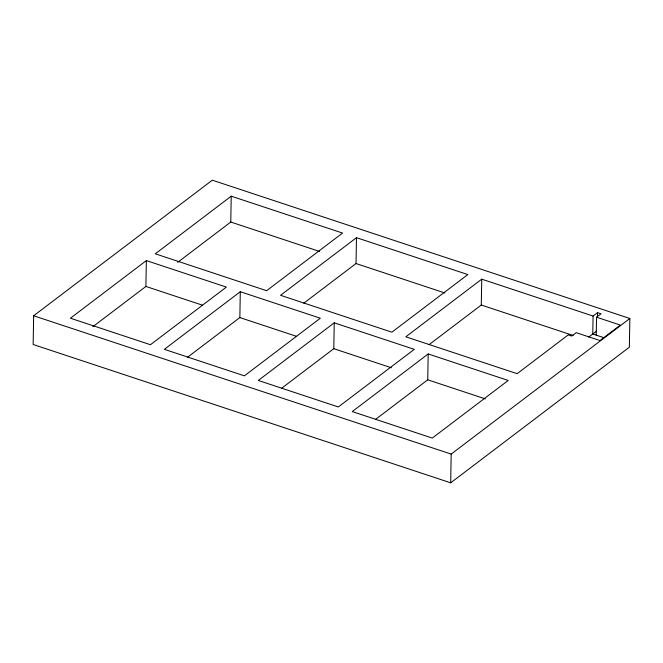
<?xml version="1.0" encoding="UTF-8"?>
<svg xmlns="http://www.w3.org/2000/svg" width="663" height="663" viewBox="0 0 663 663"><rect width="100%" height="100%" fill="white"/><g stroke="black" fill="none" stroke-linecap="round" stroke-linejoin="round"><path stroke-width="0.99" d="M33.656 315.77L33.15 344.503L450.683 482.821L629.344 347.23L629.85 318.497L212.317 180.179L33.656 315.77L451.18 454.089L629.85 318.497M92.828 326.726L145.901 286.449L146.357 260.592L226.381 287.096L150.443 344.727L70.419 318.215L146.357 260.592M177.701 262.316L230.774 222.039L231.221 196.182L342.564 233.069L266.625 290.692L155.291 253.813L231.221 196.182M187.588 357.224L239.849 317.569L240.296 291.712L320.328 318.223L244.39 375.846L164.366 349.335L240.296 291.712M281.535 388.344L333.796 348.688L334.243 322.831L414.267 349.343L338.337 406.966L258.305 380.454L334.243 322.831M303.77 303.19L356.031 263.534L356.479 237.677L467.821 274.565L391.891 332.188L280.548 295.3L356.479 237.677M375.482 419.464L427.734 379.808L428.19 353.951L508.214 380.463L432.276 438.086L352.252 411.574L428.19 353.951M450.683 482.821L451.18 454.089M429.036 344.685L481.288 305.03L481.744 279.173L593.078 316.052L597.545 312.663L601.026 313.814L596.559 317.204L596.244 335.163M593.078 316.052L592.772 334.011L603.86 337.682M597.462 317.652L597.545 312.663M481.744 279.173L405.806 336.796L517.148 373.683L568.249 334.898L571.73 336.058L576.188 332.669L599.99 340.55L620.361 325.094L596.559 317.204M588.694 337.102L596.493 331.185M230.774 222.039L319.649 251.484M356.031 263.534L444.906 292.98M481.288 305.03L573.097 335.445M145.901 286.449L202.505 305.195M239.849 317.569L296.452 336.315M333.796 348.688L391.369 367.758M427.734 379.808L485.316 398.886"/></g></svg>
